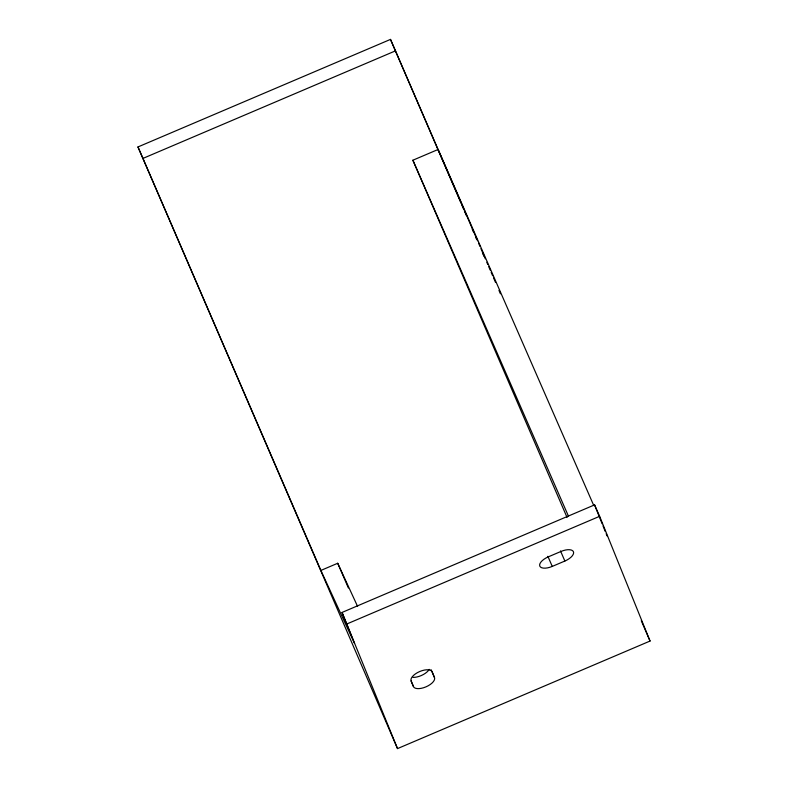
<?xml version="1.0" encoding="UTF-8"?>
<svg xmlns="http://www.w3.org/2000/svg" width="788" height="788" viewBox="0 0 788 788"><rect width="100%" height="100%" fill="white"/><g stroke="black" fill="none" stroke-linecap="round" stroke-linejoin="round"><path stroke-width="1.18" d="M137.969 146.952L397.516 748.6L650.041 641.048L599.638 516.307L594.576 504.881L342.061 612.434L354.541 643.51L320.883 570.433L137.969 146.952L390.493 39.4L477.548 240.783M390.493 39.4L461.019 203.097M342.041 612.483L397.516 748.6M594.566 504.921L602.14 523.774M143.032 158.378L395.556 50.826M567.074 517.46L412.882 160.22L438.138 149.464L593.768 505.532M320.883 570.433L337.717 563.262L357.604 606.445M347.114 623.86L599.638 516.307M552.25 566.414L564.868 561.036A11.436 5.171 -23.3 0 0 573.457 551.758A11.436 5.171 -23.3 0 0 560.997 551.442L548.369 556.82A11.436 5.171 -23.3 0 0 539.79 566.099A11.436 5.171 -23.3 0 0 552.25 566.414L547.877 556.308M412.882 160.22L568.512 516.288M478.523 243.039L479.981 246.417M480.956 248.673L485.329 258.819M486.797 262.207L487.762 264.463M488.737 266.718L490.195 270.097M491.17 272.353L492.628 275.731M493.603 277.987L495.554 282.498M498.962 290.388L500.419 293.776M461.995 205.353L463.452 208.741M464.428 210.997L466.378 215.508M472.219 229.062L473.686 232.44M475.637 236.961L476.602 239.217M482.453 252.761L483.911 256.149M641.274 620.727L650.041 641.048M560.504 550.93L564.868 561.036M431.105 669.731L434.503 677.601A11.436 5.171 -23.3 0 1 425.914 686.88A11.436 5.171 -23.3 0 1 413.454 686.565L411.031 680.94M337.717 563.262L348.394 587.986M603.037 525.99L605.273 531.526M606.169 533.742L607.065 535.958M434.503 677.601L432.179 671.839A11.436 5.171 -23.3 0 0 419.718 671.524A11.436 5.171 -23.3 0 0 411.129 680.802L413.454 686.565M429.214 669.367A11.436 5.171 -23.3 0 1 413.06 677.404"/></g></svg>
